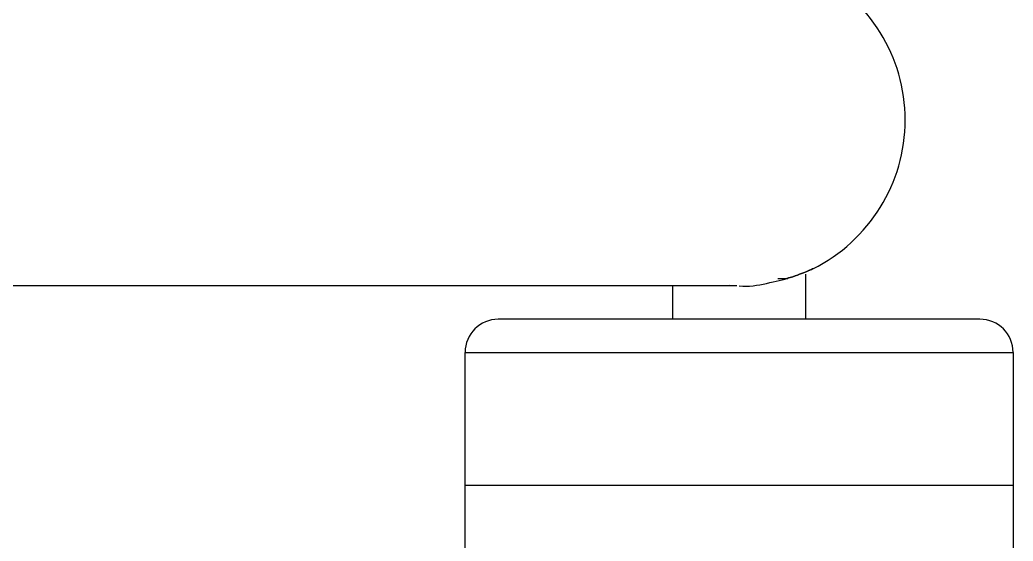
# Model space of a CAD drawing. Header units: inches. Extents: x 24920 to 61775, y 10942 to 38819.
# Drawn here: x 48648.81 to 48678.72, y 29665.74 to 29681.44 of the extents above; entities that cross this region are included whole.
import ezdxf

# ---------------------------------------------------------------- set-up
doc = ezdxf.new("R2010")
doc.units = ezdxf.units.IN
doc.header["$MEASUREMENT"] = 0
doc.layers.add('FF-FIXT', color=2, linetype='Continuous')

# ---------------------------------------------------------------- blocks, each defined once
blk = doc.blocks.new('ssgeg')
at = {"layer": 'FF-FIXT', "color": 8, "ltscale": 3}
for p, q in [((48902.654, 29498.432), (48902.659, 29498.429)), ((48902.688, 29498.448), (48902.688, 29498.448)), ((48901.636, 29498.157), (48901.934, 29498.157)), ((48902.466, 29498.286), (48902.466, 29496.927)), ((48900.395, 29497.927), (48872.966, 29497.928)), ((48898.466, 29496.927), (48898.466, 29497.927)), ((48900.164, 29497.949), (48900.292, 29497.94)), ((48892.216, 29491.927), (48892.216, 29495.927)), ((48892.216, 29495.927), (48908.716, 29495.927)), ((48908.716, 29495.927), (48908.716, 29491.927)), ((48892.213, 29366.927), (48892.216, 29491.927)), ((48892.216, 29491.927), (48908.716, 29491.927)), ((48908.716, 29491.927), (48908.713, 29366.927))]:
    blk.add_line(p, q, dxfattribs=at)
for centre, radius, start, end in [((48900.466, 29502.927), 5, 359.9988, 63.64), ((48900.466, 29502.927), 5, 296.3597, 359.9988), ((48893.216, 29495.927), 1, 89.9988, 179.9988), ((48907.716, 29495.927), 1, 359.9988, 89.9988)]:
    blk.add_arc(centre, radius, start, end, dxfattribs=at)
for points, knots in [([(48900.472, 29497.928), (48900.472, 29497.928), (48900.745, 29497.897), (48901.317, 29498.006), (48901.919, 29498.146), (48902.296, 29498.281), (48902.514, 29498.369), (48902.661, 29498.435), (48902.679, 29498.444), (48902.688, 29498.448)], [0, 0, 0, 0, 0.000041, 0.249496, 0.498981, 0.624256, 0.749558, 0.87473, 1, 1, 1, 1]), ([(48902.688, 29498.448), (48902.679, 29498.443), (48902.66, 29498.435), (48902.515, 29498.369), (48902.292, 29498.282), (48902.094, 29498.202), (48901.939, 29498.165), (48901.906, 29498.157)], [0, 0, 0, 0, 0.2343187, 0.4674247, 0.7022714, 0.9360037, 1, 1, 1, 1]), ([(48902.591, 29498.404), (48902.611, 29498.413), (48902.639, 29498.425), (48902.645, 29498.428), (48902.647, 29498.429)], [0, 0, 0, 0, 0.71147, 1, 1, 1, 1]), ([(48900.466, 29496.927), (48898.543, 29496.927), (48896.699, 29496.927), (48893.98, 29496.927), (48893.216, 29496.927), (48893.216, 29496.927)], [0, 0, 0, 0, 0.5, 0.5, 1, 1, 1, 1]), ([(48907.716, 29496.927), (48907.716, 29496.927), (48906.952, 29496.927), (48904.233, 29496.927), (48902.389, 29496.927), (48900.466, 29496.927)], [0, 0, 0, 0, 0.5, 0.5, 1, 1, 1, 1])]:
    blk.add_open_spline(points, degree=3, knots=knots, dxfattribs=at)

msp = doc.modelspace()

# ---------------------------------------------------------------- block references
msp.add_blockref('ssgeg', (-230, 175.5))

doc.saveas('drawing.dxf')
